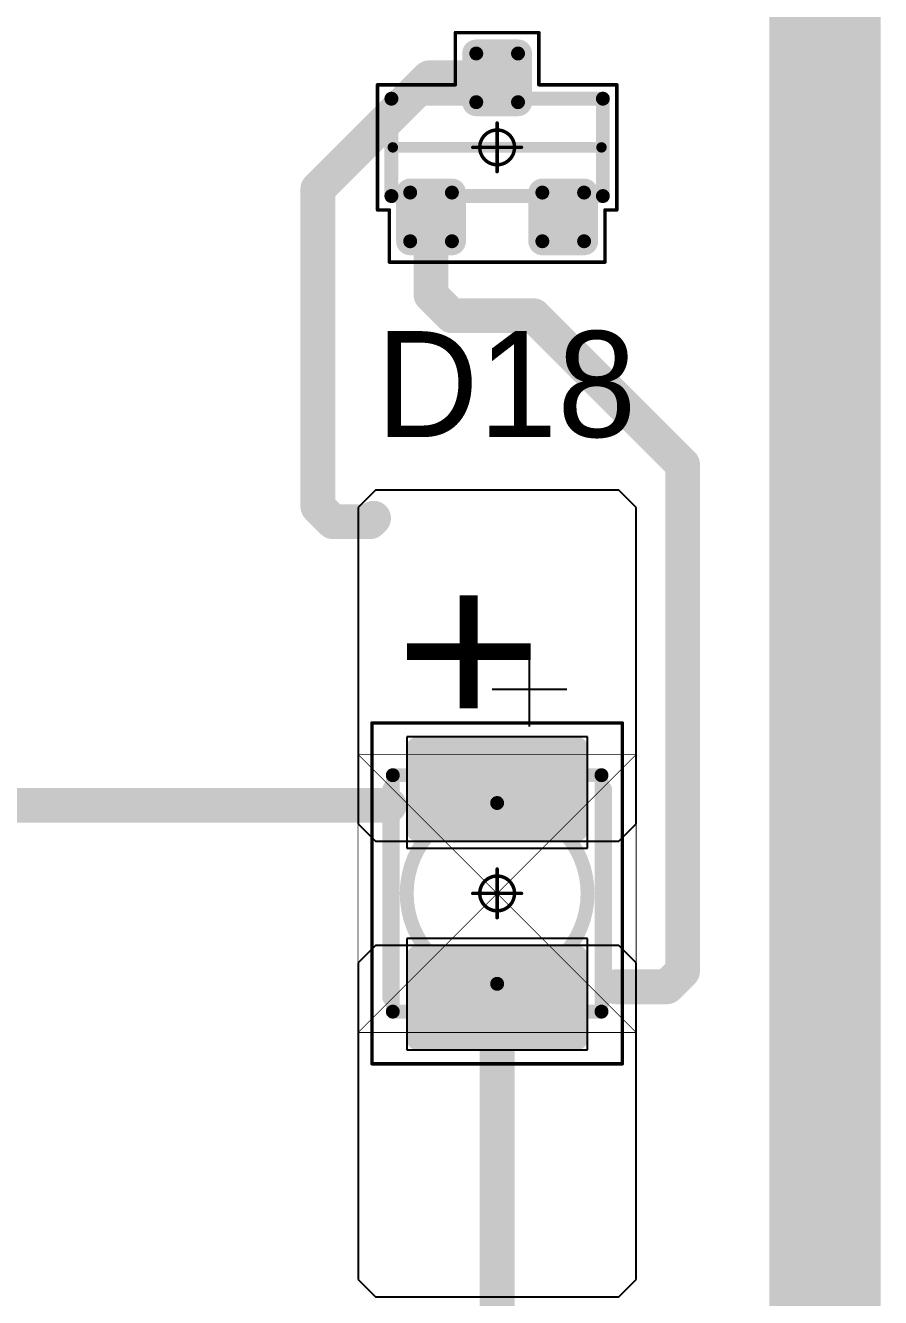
# Model space of a CAD drawing. Header units: millimetres. Extents: x 0 to 1769, y 431 to 1001.
# Drawn here: x 1350.1 to 1362.39, y 498.22 to 516.51 of the extents above; entities that cross this region are included whole.
import ezdxf

# ---------------------------------------------------------------- set-up
doc = ezdxf.new("R2010")
doc.units = ezdxf.units.MM
for name, color, linetype in [('Mechanical13', 56, 'Continuous'), ('Mechanical15', 56, 'Continuous'), ('Mechanical9', 56, 'Continuous'), ('TopLayer', 1, 'Continuous'), ('TopOverlay', 2, 'Continuous'), ('TopPaste', 8, 'Continuous'), ('TopSolder', 216, 'Continuous')]:
    doc.layers.add(name, color=color, linetype=linetype)

# ---------------------------------------------------------------- blocks, each defined once
blk = doc.blocks.new('SOT23_121')
at = {"layer": 'Mechanical13', "const_width": 0.1999996}
for points in [[(-0.7000011399999999, 1.52008078), (-0.7000011399999999, -1.51991822)], [(-0.7000011399999999, 1.52008078), (0.7000011399999999, 1.52008078)], [(0.7000011399999999, 1.52008078), (0.7000011399999999, -1.51991822)], [(-0.7000011399999999, -1.51991822), (0.7000011399999999, -1.51991822)]]:
    blk.add_lwpolyline(points, dxfattribs=at)
at = {"layer": 'Mechanical13', "const_width": 0.0999998}
for points in [[(-0.75000104, 1.52008078, 1), (-0.65000124, 1.52008078, 1)], [(-0.75000104, 1.52008078, 1), (-0.65000124, 1.52008078, 1)], [(0.65000124, 1.52008078, 1), (0.75000104, 1.52008078, 1)], [(0.65000124, 1.52008078, 1), (0.75000104, 1.52008078, 1)], [(-0.75000104, -1.51991822, 1), (-0.65000124, -1.51991822, 1)], [(-0.75000104, -1.51991822, 1), (-0.65000124, -1.51991822, 1)], [(0.65000124, -1.51991822, 1), (0.75000104, -1.51991822, 1)], [(0.65000124, -1.51991822, 1), (0.75000104, -1.51991822, 1)]]:
    blk.add_lwpolyline(points, format="xyb", close=True, dxfattribs=at)
at = {"layer": 'Mechanical15', "const_width": 0.0499999}
for points in [[(-0.90000074, 1.72008038), (0.90000074, 1.72008038)], [(-0.90000074, 1.72008038), (-0.90000074, 1.55008072)], [(0.90000074, 1.72008038), (0.90000074, 0.6000800799999999)], [(-1.64999924, 1.55008072), (-0.90000074, 1.55008072)], [(-1.64999924, 1.55008072), (-1.64999924, -1.54991816)], [(0.90000074, 0.6000800799999999), (1.64999924, 0.6000800799999999)], [(1.64999924, 0.6000800799999999), (1.64999924, -0.59991752)], [(0, 0.35007804), (0, -0.34991802)], [(-0.3499993, 8.128e-05), (0.3499993, 8.128e-05)], [(0.90000074, -0.59991752), (0.90000074, -1.71991782)], [(0.90000074, -0.59991752), (1.64999924, -0.59991752)], [(-1.64999924, -1.54991816), (-0.90000074, -1.54991816)], [(-0.90000074, -1.54991816), (-0.90000074, -1.71991782)], [(-0.90000074, -1.71991782), (0.90000074, -1.71991782)]]:
    blk.add_lwpolyline(points, dxfattribs=at)
at = {"layer": 'Mechanical15'}
for points, const_width in [([(-0.9125000799999999, 1.72008038, 1), (-0.8875014, 1.72008038, 1)], 0.02499868), ([(-0.9125000799999999, 1.72008038, 1), (-0.8875014, 1.72008038, 1)], 0.02499868), ([(0.8875014, 1.72008038, 1), (0.9125000799999999, 1.72008038, 1)], 0.02499868), ([(0.8875014, 1.72008038, 1), (0.9125000799999999, 1.72008038, 1)], 0.02499868), ([(-1.66249858, 1.55008072, 1), (-1.6374999, 1.55008072, 1)], 0.02499868), ([(-1.66249858, 1.55008072, 1), (-1.6374999, 1.55008072, 1)], 0.02499868), ([(-0.9125000799999999, 1.55008072, 1), (-0.8875014, 1.55008072, 1)], 0.02499868), ([(-0.9125000799999999, 1.55008072, 1), (-0.8875014, 1.55008072, 1)], 0.02499868), ([(0.8875014, 0.6000800799999999, 1), (0.9125000799999999, 0.6000800799999999, 1)], 0.02499868), ([(0.8875014, 0.6000800799999999, 1), (0.9125000799999999, 0.6000800799999999, 1)], 0.02499868), ([(1.6374999, 0.6000800799999999, 1), (1.66249858, 0.6000800799999999, 1)], 0.02499868), ([(1.6374999, 0.6000800799999999, 1), (1.66249858, 0.6000800799999999, 1)], 0.02499868), ([(-0.01249934, 0.35007804, 1), (0.01249934, 0.35007804, 1)], 0.02499868), ([(0.2499995, 8.382e-05, 1), (-0.2499995, 8.382e-05, 1)], 0.0499999), ([(-0.36249864, 8.128e-05, 1), (-0.33749996, 8.128e-05, 1)], 0.02499868), ([(-0.26249884, 8.382e-05, 1), (-0.23750016, 8.382e-05, 1)], 0.02499868), ([(0.23750016, 8.382e-05, 1), (0.26249884, 8.382e-05, 1)], 0.02499868), ([(0.33749996, 8.128e-05, 1), (0.36249864, 8.128e-05, 1)], 0.02499868), ([(-0.01249934, -0.34991802, 1), (0.01249934, -0.34991802, 1)], 0.02499868), ([(0.8875014, -0.59991752, 1), (0.9125000799999999, -0.59991752, 1)], 0.02499868), ([(0.8875014, -0.59991752, 1), (0.9125000799999999, -0.59991752, 1)], 0.02499868), ([(1.6374999, -0.59991752, 1), (1.66249858, -0.59991752, 1)], 0.02499868), ([(1.6374999, -0.59991752, 1), (1.66249858, -0.59991752, 1)], 0.02499868), ([(-1.66249858, -1.54991816, 1), (-1.6374999, -1.54991816, 1)], 0.02499868), ([(-1.66249858, -1.54991816, 1), (-1.6374999, -1.54991816, 1)], 0.02499868), ([(-0.9125000799999999, -1.54991816, 1), (-0.8875014, -1.54991816, 1)], 0.02499868), ([(-0.9125000799999999, -1.54991816, 1), (-0.8875014, -1.54991816, 1)], 0.02499868), ([(-0.9125000799999999, -1.71991782, 1), (-0.8875014, -1.71991782, 1)], 0.02499868), ([(-0.9125000799999999, -1.71991782, 1), (-0.8875014, -1.71991782, 1)], 0.02499868), ([(0.8875014, -1.71991782, 1), (0.9125000799999999, -1.71991782, 1)], 0.02499868), ([(0.8875014, -1.71991782, 1), (0.9125000799999999, -1.71991782, 1)], 0.02499868)]:
    blk.add_lwpolyline(points, format="xyb", close=True, dxfattribs=dict(at, const_width=const_width))
at = {"layer": 'TopLayer', "const_width": 0.0999998}
for points in [[(-1.39999974, 1.25008132, 1), (-1.29999994, 1.25008132, 1)], [(-0.7000011399999999, 1.25008132, 1), (-0.6000013399999999, 1.25008132, 1)], [(-1.39999974, 0.65008252, 1), (-1.29999994, 0.65008252, 1)], [(-0.7000011399999999, 0.65008252, 1), (-0.6000013399999999, 0.65008252, 1)], [(0.6000013399999999, 0.30008068, 1), (0.7000011399999999, 0.30008068, 1)], [(1.29999994, 0.30008068, 1), (1.39999974, 0.30008068, 1)], [(0.6000013399999999, -0.29991812, 1), (0.7000011399999999, -0.29991812, 1)], [(1.29999994, -0.29991812, 1), (1.39999974, -0.29991812, 1)], [(-1.39999974, -0.64991996, 1), (-1.29999994, -0.64991996, 1)], [(-0.7000011399999999, -0.64991996, 1), (-0.6000013399999999, -0.64991996, 1)], [(-1.39999974, -1.24991876, 1), (-1.29999994, -1.24991876, 1)], [(-0.7000011399999999, -1.24991876, 1), (-0.6000013399999999, -1.24991876, 1)]]:
    blk.add_lwpolyline(points, format="xyb", close=True, dxfattribs=at)
at = {"layer": 'TopLayer'}
for points in [[(-1.34999984, 1.35008112), (-1.34999984, 0.55008272), (-0.65000124, 1.35008112), (-0.65000124, 0.55008272)], [(-1.44999964, 1.25008132), (-1.44999964, 0.65008252), (-0.55000144, 1.25008132), (-0.55000144, 0.65008252)], [(0.65000124, 0.40008048), (0.65000124, -0.39991792), (1.34999984, 0.40008048), (1.34999984, -0.39991792)], [(0.55000144, 0.30008068), (0.55000144, -0.29991812), (1.44999964, 0.30008068), (1.44999964, -0.29991812)], [(-1.44999964, -0.64991996), (-1.44999964, -1.24991876), (-0.55000144, -0.64991996), (-0.55000144, -1.24991876)], [(-1.34999984, -0.54992016), (-1.34999984, -1.34991856), (-0.65000124, -0.54992016), (-0.65000124, -1.34991856)]]:
    blk.add_solid(points, dxfattribs=at)
at = {"layer": 'TopOverlay', "const_width": 0.1499997}
blk.add_lwpolyline([(0, 1.50000208), (0, -1.50000208)], dxfattribs=at)
at = {"layer": 'TopOverlay', "const_width": 0.07499858}
for points in [[(-0.03750056, 1.50000208, 1), (0.03750056, 1.50000208, 1)], [(-0.03750056, -1.50000208, 1), (0.03750056, -1.50000208, 1)]]:
    blk.add_lwpolyline(points, format="xyb", close=True, dxfattribs=at)
at = {"layer": 'TopPaste', "const_width": 0.07499858}
for points in [[(-1.38749786, 1.25008132, 1), (-1.31250182, 1.25008132, 1)], [(-0.68749926, 1.25008132, 1), (-0.61250322, 1.25008132, 1)], [(-1.38749786, 0.65008252, 1), (-1.31250182, 0.65008252, 1)], [(-0.68749926, 0.65008252, 1), (-0.61250322, 0.65008252, 1)], [(0.61250322, 0.30008068, 1), (0.68749926, 0.30008068, 1)], [(1.31250182, 0.30008068, 1), (1.38749786, 0.30008068, 1)], [(0.61250322, -0.29991812, 1), (0.68749926, -0.29991812, 1)], [(1.31250182, -0.29991812, 1), (1.38749786, -0.29991812, 1)], [(-1.38749786, -0.64991996, 1), (-1.31250182, -0.64991996, 1)], [(-0.68749926, -0.64991996, 1), (-0.61250322, -0.64991996, 1)], [(-1.38749786, -1.24991876, 1), (-1.31250182, -1.24991876, 1)], [(-0.68749926, -1.24991876, 1), (-0.61250322, -1.24991876, 1)]]:
    blk.add_lwpolyline(points, format="xyb", close=True, dxfattribs=at)
at = {"layer": 'TopPaste'}
for points in [[(-1.34999984, 1.3250799), (-1.34999984, 0.57508394), (-0.65000124, 1.3250799), (-0.65000124, 0.57508394)], [(-1.42499842, 1.25008132), (-1.42499842, 0.65008252), (-0.5750026599999999, 1.25008132), (-0.5750026599999999, 0.65008252)], [(0.65000124, 0.37507926), (0.65000124, -0.3749166999999999), (1.34999984, 0.37507926), (1.34999984, -0.3749166999999999)], [(0.5750026599999999, 0.30008068), (0.5750026599999999, -0.29991812), (1.42499842, 0.30008068), (1.42499842, -0.29991812)], [(-1.42499842, -0.64991996), (-1.42499842, -1.24991876), (-0.5750026599999999, -0.64991996), (-0.5750026599999999, -1.24991876)], [(-1.34999984, -0.57492138), (-1.34999984, -1.32491734), (-0.65000124, -0.57492138), (-0.65000124, -1.32491734)]]:
    blk.add_solid(points, dxfattribs=at)
at = {"layer": 'TopSolder', "const_width": 0.2015998}
for points in [[(-1.45079974, 1.25008132, 1), (-1.24919994, 1.25008132, 1)], [(-0.75080114, 1.25008132, 1), (-0.5492013399999999, 1.25008132, 1)], [(-1.45079974, 0.65008252, 1), (-1.24919994, 0.65008252, 1)], [(-0.75080114, 0.65008252, 1), (-0.5492013399999999, 0.65008252, 1)], [(0.5492013399999999, 0.30008068, 1), (0.75080114, 0.30008068, 1)], [(1.24919994, 0.30008068, 1), (1.45079974, 0.30008068, 1)], [(0.5492013399999999, -0.29991812, 1), (0.75080114, -0.29991812, 1)], [(1.24919994, -0.29991812, 1), (1.45079974, -0.29991812, 1)], [(-1.45079974, -0.64991996, 1), (-1.24919994, -0.64991996, 1)], [(-0.75080114, -0.64991996, 1), (-0.5492013399999999, -0.64991996, 1)], [(-1.45079974, -1.24991876, 1), (-1.24919994, -1.24991876, 1)], [(-0.75080114, -1.24991876, 1), (-0.5492013399999999, -1.24991876, 1)]]:
    blk.add_lwpolyline(points, format="xyb", close=True, dxfattribs=at)
at = {"layer": 'TopSolder'}
for points in [[(-1.34999984, 1.45168112), (-1.34999984, 0.44848272), (-0.65000124, 1.45168112), (-0.65000124, 0.44848272)], [(-1.55159964, 1.25008132), (-1.55159964, 0.65008252), (-0.4484014399999999, 1.25008132), (-0.4484014399999999, 0.65008252)], [(0.65000124, 0.50168048), (0.65000124, -0.50151792), (1.34999984, 0.50168048), (1.34999984, -0.50151792)], [(0.4484014399999999, 0.30008068), (0.4484014399999999, -0.29991812), (1.55159964, 0.30008068), (1.55159964, -0.29991812)], [(-1.34999984, -0.44832016), (-1.34999984, -1.45151856), (-0.65000124, -0.44832016), (-0.65000124, -1.45151856)], [(-1.55159964, -0.64991996), (-1.55159964, -1.24991876), (-0.4484014399999999, -0.64991996), (-0.4484014399999999, -1.24991876)]]:
    blk.add_solid(points, dxfattribs=at)
blk = doc.blocks.new('T66G_309')
at = {"layer": 'Mechanical13'}
for p, q in [((2.93559992, 0.07119874), (2.93559992, -1.00000054)), ((2.40000028, -0.4644009), (3.47119956, -0.4644009))]:
    blk.add_line(p, q, dxfattribs=at)
at = {"layer": 'Mechanical13', "const_width": 0.1999996}
for points in [[(-1.69999914, 1.49999954), (1.69999914, 1.49999954)], [(-1.69999914, 1.49999954), (-1.69999914, -1.49999954)], [(1.69999914, 1.49999954), (1.69999914, -1.49999954)], [(-1.69999914, -1.49999954), (1.69999914, -1.49999954)]]:
    blk.add_lwpolyline(points, dxfattribs=at)
at = {"layer": 'Mechanical13'}
for points, const_width in [([(-1.74999904, 1.49999954, 1), (-1.64999924, 1.49999954, 1)], 0.0999998), ([(-1.74999904, 1.49999954, 1), (-1.64999924, 1.49999954, 1)], 0.0999998), ([(1.64999924, 1.49999954, 1), (1.74999904, 1.49999954, 1)], 0.0999998), ([(1.64999924, 1.49999954, 1), (1.74999904, 1.49999954, 1)], 0.0999998), ([(1.29999994, 0, 1), (-1.29999994, 0, 1)], 0.1999996), ([(-1.34999984, 0, 1), (-1.25000004, 0, 1)], 0.0999998), ([(1.25000004, 0, 1), (1.34999984, 0, 1)], 0.0999998), ([(-1.74999904, -1.49999954, 1), (-1.64999924, -1.49999954, 1)], 0.0999998), ([(-1.74999904, -1.49999954, 1), (-1.64999924, -1.49999954, 1)], 0.0999998), ([(1.64999924, -1.49999954, 1), (1.74999904, -1.49999954, 1)], 0.0999998), ([(1.64999924, -1.49999954, 1), (1.74999904, -1.49999954, 1)], 0.0999998)]:
    blk.add_lwpolyline(points, format="xyb", close=True, dxfattribs=dict(at, const_width=const_width))
at = {"layer": 'Mechanical15', "const_width": 0.0499999}
for points in [[(-2.45000018, 1.79999894), (-2.45000018, -1.79999894)], [(-2.45000018, 1.79999894), (2.45000018, 1.79999894)], [(2.45000018, 1.79999894), (2.45000018, -1.79999894)], [(0, 0.3499993), (0, -0.3499993)], [(-0.3499993, 0), (0.3499993, 0)], [(-2.45000018, -1.79999894), (2.45000018, -1.79999894)]]:
    blk.add_lwpolyline(points, dxfattribs=at)
at = {"layer": 'Mechanical15'}
for points, const_width in [([(-2.46249952, 1.79999894, 1), (-2.43750084, 1.79999894, 1)], 0.02499868), ([(-2.46249952, 1.79999894, 1), (-2.43750084, 1.79999894, 1)], 0.02499868), ([(2.43750084, 1.79999894, 1), (2.46249952, 1.79999894, 1)], 0.02499868), ([(2.43750084, 1.79999894, 1), (2.46249952, 1.79999894, 1)], 0.02499868), ([(-0.01249934, 0.3499993, 1), (0.01249934, 0.3499993, 1)], 0.02499868), ([(0.2499995, 0, 1), (-0.2499995, 0, 1)], 0.0499999), ([(-0.36249864, 0, 1), (-0.33749996, 0, 1)], 0.02499868), ([(-0.26249884, 0, 1), (-0.23750016, 0, 1)], 0.02499868), ([(0.23750016, 0, 1), (0.26249884, 0, 1)], 0.02499868), ([(0.33749996, 0, 1), (0.36249864, 0, 1)], 0.02499868), ([(-0.01249934, -0.3499993, 1), (0.01249934, -0.3499993, 1)], 0.02499868), ([(-2.46249952, -1.79999894, 1), (-2.43750084, -1.79999894, 1)], 0.02499868), ([(-2.46249952, -1.79999894, 1), (-2.43750084, -1.79999894, 1)], 0.02499868), ([(2.43750084, -1.79999894, 1), (2.46249952, -1.79999894, 1)], 0.02499868), ([(2.43750084, -1.79999894, 1), (2.46249952, -1.79999894, 1)], 0.02499868)]:
    blk.add_lwpolyline(points, format="xyb", close=True, dxfattribs=dict(at, const_width=const_width))
at = {"layer": 'TopLayer'}
for p, q in [((-5.549999059999999, 2.00000108), (-5.8000011, 1.74999904)), ((-1.00000054, 2.00000108), (-5.549999059999999, 2.00000108)), ((-0.75000104, 1.74999904), (-1.00000054, 2.00000108)), ((1.00000054, 2.00000108), (0.75000104, 1.74999904)), ((5.549999059999999, 2.00000108), (1.00000054, 2.00000108)), ((5.8000011, 1.74999904), (5.549999059999999, 2.00000108)), ((-5.8000011, 1.74999904), (-5.8000011, -1.74999904)), ((-0.75000104, -1.74999904), (-0.75000104, 1.74999904)), ((0.75000104, 1.74999904), (0.75000104, -1.74999904)), ((5.8000011, -1.74999904), (5.8000011, 1.74999904)), ((-5.8000011, -1.74999904), (-5.549999059999999, -2.00000108)), ((-1.00000054, -2.00000108), (-0.75000104, -1.74999904)), ((0.75000104, -1.74999904), (1.00000054, -2.00000108)), ((5.549999059999999, -2.00000108), (5.8000011, -1.74999904)), ((-5.549999059999999, -2.00000108), (-1.00000054, -2.00000108)), ((1.00000054, -2.00000108), (5.549999059999999, -2.00000108))]:
    blk.add_line(p, q, dxfattribs=at)
at = {"layer": 'TopLayer', "const_width": 0.1499997}
for points in [[(-2.17499946, 1.15000024, 1), (-2.0250023, 1.15000024, 1)], [(-0.97500186, 1.15000024, 1), (-0.8250047, 1.15000024, 1)], [(0.8250047, 1.15000024, 1), (0.97500186, 1.15000024, 1)], [(2.0250023, 1.15000024, 1), (2.17499946, 1.15000024, 1)], [(-2.17499946, -1.15000024, 1), (-2.0250023, -1.15000024, 1)], [(-0.97500186, -1.15000024, 1), (-0.8250047, -1.15000024, 1)], [(0.8250047, -1.15000024, 1), (0.97500186, -1.15000024, 1)], [(2.0250023, -1.15000024, 1), (2.17499946, -1.15000024, 1)]]:
    blk.add_lwpolyline(points, format="xyb", close=True, dxfattribs=at)
at = {"layer": 'TopLayer'}
for points in [[(-0.9000032799999999, 1.29999994), (-2.10000088, 1.29999994), (-0.9000032799999999, -1.29999994), (-2.10000088, -1.29999994)], [(2.10000088, 1.29999994), (0.9000032799999999, 1.29999994), (2.10000088, -1.29999994), (0.9000032799999999, -1.29999994)], [(-0.75000358, 1.15000024), (-2.25000058, 1.15000024), (-0.75000358, -1.15000024), (-2.25000058, -1.15000024)], [(2.25000058, 1.15000024), (0.75000358, 1.15000024), (2.25000058, -1.15000024), (0.75000358, -1.15000024)]]:
    blk.add_solid(points, dxfattribs=at)
at = {"layer": 'TopOverlay', "const_width": 0.2499995}
for points in [[(-1.49999954, 1.52500076), (1.49999954, 1.52500076)], [(-1.49999954, -1.52500076), (1.49999954, -1.52500076)]]:
    blk.add_lwpolyline(points, dxfattribs=at)
at = {"layer": 'TopOverlay', "const_width": 0.12499848}
for points in [[(-1.56249878, 1.52500076, 1), (-1.4375003, 1.52500076, 1)], [(1.4375003, 1.52500076, 1), (1.56249878, 1.52500076, 1)], [(-1.56249878, -1.52500076, 1), (-1.4375003, -1.52500076, 1)], [(1.4375003, -1.52500076, 1), (1.56249878, -1.52500076, 1)]]:
    blk.add_lwpolyline(points, format="xyb", close=True, dxfattribs=at)
at = {"layer": 'TopPaste', "const_width": 0.12499848}
for points in [[(-2.16250012, 1.15000024, 1), (-2.03750164, 1.15000024, 1)], [(-0.9625025199999999, 1.15000024, 1), (-0.8375040399999999, 1.15000024, 1)], [(0.8375040399999999, 1.15000024, 1), (0.9625025199999999, 1.15000024, 1)], [(2.03750164, 1.15000024, 1), (2.16250012, 1.15000024, 1)], [(-2.16250012, -1.15000024, 1), (-2.03750164, -1.15000024, 1)], [(-0.9625025199999999, -1.15000024, 1), (-0.8375040399999999, -1.15000024, 1)], [(0.8375040399999999, -1.15000024, 1), (0.9625025199999999, -1.15000024, 1)], [(2.03750164, -1.15000024, 1), (2.16250012, -1.15000024, 1)]]:
    blk.add_lwpolyline(points, format="xyb", close=True, dxfattribs=at)
at = {"layer": 'TopPaste'}
for points in [[(-0.7750047999999999, 1.15000024), (-2.22499936, 1.15000024), (-0.7750047999999999, -1.15000024), (-2.22499936, -1.15000024)], [(-0.9000032799999999, 1.27499872), (-2.10000088, 1.27499872), (-0.9000032799999999, -1.27499872), (-2.10000088, -1.27499872)], [(2.22499936, 1.15000024), (0.7750047999999999, 1.15000024), (2.22499936, -1.15000024), (0.7750047999999999, -1.15000024)], [(2.10000088, 1.27499872), (0.9000032799999999, 1.27499872), (2.10000088, -1.27499872), (0.9000032799999999, -1.27499872)]]:
    blk.add_solid(points, dxfattribs=at)
at = {"layer": 'TopSolder'}
for p, q in [((-2.25000058, 1.29999994), (-2.25000058, -1.29999994)), ((-0.65000124, 1.29999994), (-2.25000058, 1.29999994)), ((-0.65000124, -1.29999994), (-0.65000124, 1.29999994)), ((0.65000124, 1.29999994), (0.65000124, -1.29999994)), ((2.25000058, 1.29999994), (0.65000124, 1.29999994)), ((2.25000058, -1.29999994), (2.25000058, 1.29999994)), ((-2.25000058, -1.29999994), (-0.65000124, -1.29999994)), ((0.65000124, -1.29999994), (2.25000058, -1.29999994))]:
    blk.add_line(p, q, dxfattribs=at)
at = {"layer": 'TopOverlay'}
blk.add_text('+', height=2.50000008, dxfattribs=at).set_placement((2.50000008, -0.8000009399999999))

msp = doc.modelspace()

# ---------------------------------------------------------------- linework, layer by layer
at = {"layer": 'Mechanical9'}
for points, const_width in [([(1354.88053636, 502.0280535999999), (1354.88053636, 506.02805322)], 0.0127), ([(1354.88053636, 506.02805322), (1358.88053598, 506.02805322)], 0.0127), ([(1354.88053636, 506.02805322), (1358.88053598, 502.0280535999999)], 0.009999979999999999), ([(1354.88053636, 502.0280535999999), (1358.88053598, 506.02805322)], 0.009999979999999999), ([(1358.88053598, 502.0280535999999), (1358.88053598, 506.02805322)], 0.0127), ([(1354.88053636, 502.0280535999999), (1358.88053598, 502.0280535999999)], 0.0127)]:
    msp.add_lwpolyline(points, dxfattribs=dict(at, const_width=const_width))
for points, const_width in [([(1354.87736136, 506.02805322, 1), (1354.88371136, 506.02805322, 1)], 0.00635), ([(1354.87736136, 506.02805322, 1), (1354.88371136, 506.02805322, 1)], 0.00635), ([(1354.878037, 506.02805322, 1), (1354.88303572, 506.02805322, 1)], 0.00499872), ([(1358.87736098, 506.02805322, 1), (1358.88371098, 506.02805322, 1)], 0.00635), ([(1358.87736098, 506.02805322, 1), (1358.88371098, 506.02805322, 1)], 0.00635), ([(1358.87803662, 506.02805322, 1), (1358.88303534, 506.02805322, 1)], 0.00499872), ([(1354.87736136, 502.0280535999999, 1), (1354.88371136, 502.0280535999999, 1)], 0.00635), ([(1354.87736136, 502.0280535999999, 1), (1354.88371136, 502.0280535999999, 1)], 0.00635), ([(1354.878037, 502.0280535999999, 1), (1354.88303572, 502.0280535999999, 1)], 0.00499872), ([(1358.87736098, 502.0280535999999, 1), (1358.88371098, 502.0280535999999, 1)], 0.00635), ([(1358.87736098, 502.0280535999999, 1), (1358.88371098, 502.0280535999999, 1)], 0.00635), ([(1358.87803662, 502.0280535999999, 1), (1358.88303534, 502.0280535999999, 1)], 0.00499872)]:
    msp.add_lwpolyline(points, format="xyb", close=True, dxfattribs=dict(at, const_width=const_width))
at = {"layer": 'TopLayer'}
for points, const_width in [([(1361.59215616, 492.09291472), (1361.59215616, 517.38828704)], 1.59999934), ([(1354.30288448, 514.157976), (1355.90134966, 515.7564411799999)], 0.499999), ([(1355.90134966, 515.7564411799999), (1356.88043584, 515.7564411799999)], 0.499999), ([(1354.30288448, 509.59048704), (1354.30288448, 514.157976)], 0.499999), ([(1355.9304352, 512.6325535999999), (1355.9304352, 513.7564401)], 0.499999), ([(1355.9304352, 512.6325535999999), (1356.22775744, 512.33523136)], 0.499999), ([(1356.22775744, 512.33523136), (1357.40676448, 512.33523136)], 0.499999), ([(1357.40676448, 512.33523136), (1359.54641984, 510.195576)], 0.499999), ([(1359.54641984, 505.32068608), (1359.54641984, 510.195576)], 0.499999), ([(1354.30288448, 509.59048704), (1354.51998336, 509.37338816)], 0.499999), ([(1355.05444, 509.37338816), (1355.10454912, 509.42349728)], 0.499999), ([(1354.51998336, 509.37338816), (1355.05444, 509.37338816)], 0.499999), ([(1349.57324192, 505.29390432), (1355.32993856, 505.29390432)], 0.499999), ([(1359.54641984, 502.9097180799999), (1359.54641984, 505.32068608)], 0.499999), ([(1359.32164, 502.68493824), (1359.54641984, 502.9097180799999)], 0.499999), ([(1358.58577152, 502.68493824), (1359.32164, 502.68493824)], 0.499999), ([(1356.88051712, 502.5280322799999), (1356.88053744, 502.5280526)], 0.499999), ([(1356.88051712, 495.09291888), (1356.88051712, 502.5280322799999)], 0.499999)]:
    msp.add_lwpolyline(points, dxfattribs=dict(at, const_width=const_width))
at = {"layer": 'TopLayer', "const_width": 0.2499995}
for points in [[(1355.77635118, 515.7564411799999, 1), (1356.02634814, 515.7564411799999, 1)], [(1355.77635118, 515.7564411799999, 1), (1356.02634814, 515.7564411799999, 1)], [(1356.75543736, 515.7564411799999, 1), (1357.00543432, 515.7564411799999, 1)], [(1354.177886, 514.157976, 1), (1354.42788296, 514.157976, 1)], [(1354.177886, 514.157976, 1), (1354.42788296, 514.157976, 1)], [(1355.80543672, 513.7564401, 1), (1356.05543368, 513.7564401, 1)], [(1355.80543672, 512.6325535999999, 1), (1356.05543368, 512.6325535999999, 1)], [(1355.80543672, 512.6325535999999, 1), (1356.05543368, 512.6325535999999, 1)], [(1356.10275896, 512.33523136, 1), (1356.35275592, 512.33523136, 1)], [(1356.10275896, 512.33523136, 1), (1356.35275592, 512.33523136, 1)], [(1357.281766, 512.33523136, 1), (1357.53176296, 512.33523136, 1)], [(1357.281766, 512.33523136, 1), (1357.53176296, 512.33523136, 1)], [(1359.42142136, 510.195576, 1), (1359.67141832, 510.195576, 1)], [(1359.42142136, 510.195576, 1), (1359.67141832, 510.195576, 1)], [(1354.177886, 509.59048704, 1), (1354.42788296, 509.59048704, 1)], [(1354.177886, 509.59048704, 1), (1354.42788296, 509.59048704, 1)], [(1354.97955064, 509.42349728, 1), (1355.2295476, 509.42349728, 1)], [(1354.39498488, 509.37338816, 1), (1354.64498184, 509.37338816, 1)], [(1354.39498488, 509.37338816, 1), (1354.64498184, 509.37338816, 1)], [(1354.92944152, 509.37338816, 1), (1355.17943848, 509.37338816, 1)], [(1354.92944152, 509.37338816, 1), (1355.17943848, 509.37338816, 1)], [(1355.20494008, 505.29390432, 1), (1355.45493704, 505.29390432, 1)], [(1359.42142136, 505.32068608, 1), (1359.67141832, 505.32068608, 1)], [(1359.42142136, 505.32068608, 1), (1359.67141832, 505.32068608, 1)], [(1359.42142136, 502.9097180799999, 1), (1359.67141832, 502.9097180799999, 1)], [(1359.42142136, 502.9097180799999, 1), (1359.67141832, 502.9097180799999, 1)], [(1358.46077304, 502.68493824, 1), (1358.71077, 502.68493824, 1)], [(1359.19664152, 502.68493824, 1), (1359.44663848, 502.68493824, 1)], [(1359.19664152, 502.68493824, 1), (1359.44663848, 502.68493824, 1)], [(1356.75551864, 502.5280322799999, 1), (1357.0055156, 502.5280322799999, 1)], [(1356.75551864, 502.5280322799999, 1), (1357.0055156, 502.5280322799999, 1)], [(1356.75553896, 502.5280526, 1), (1357.00553592, 502.5280526, 1)]]:
    msp.add_lwpolyline(points, format="xyb", close=True, dxfattribs=at)

# ---------------------------------------------------------------- block references
at = {"rotation": 90}
for name, p in [('SOT23_121', (1356.88051712, 514.7564406399999)), ('T66G_309', (1356.88053744, 504.02805468))]:
    msp.add_blockref(name, p, dxfattribs=at)

# ---------------------------------------------------------------- texts
at = {"layer": 'TopOverlay'}
msp.add_text('D18', height=1.524, dxfattribs=at).set_placement((1355.1408, 510.5908))

doc.saveas('drawing.dxf')
